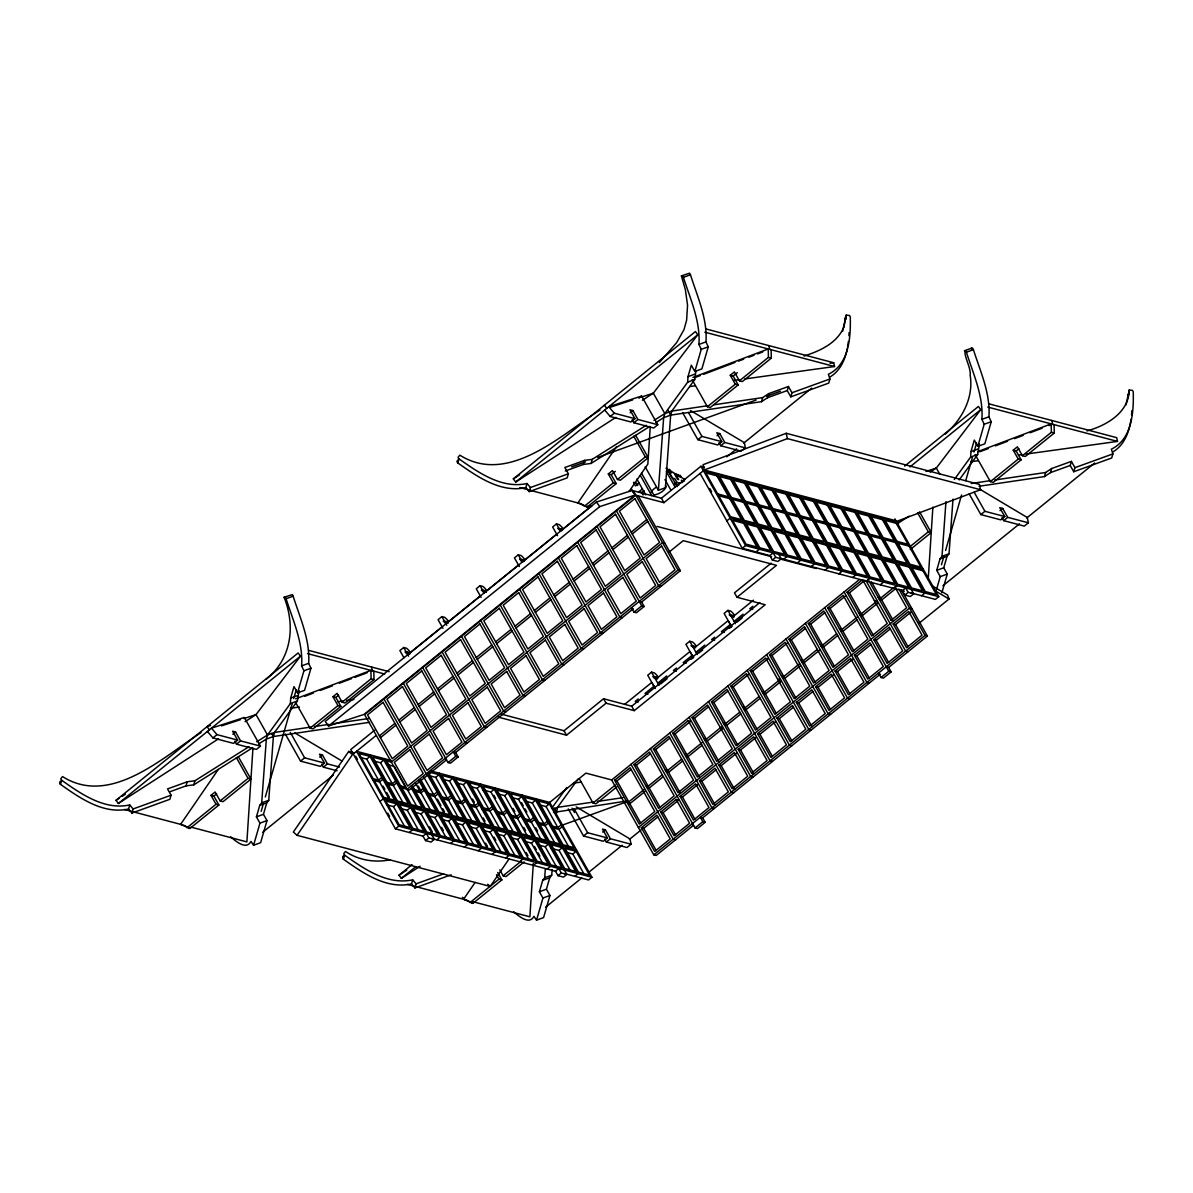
<?xml version="1.0" encoding="UTF-8"?>
<svg xmlns="http://www.w3.org/2000/svg" width="1193" height="1193" viewBox="0 0 1193 1193"><rect width="100%" height="100%" fill="white"/><g stroke="black" fill="none" stroke-linecap="round" stroke-linejoin="round"><path stroke-width="1.5" d="M713.638 404.845L762.67 397.582L768.739 393.615L788.424 386.487L787.246 390.573L790.78 396.851L828.732 383.102L829.91 379.001L828.374 374.304C849.207 364.163 850.803 337.351 850.281 317.07A2.818 2.386 16.1 0 0 849.312 315.474L846.255 315.116L844.003 326.897M845.897 315.951L842.586 331.43M994.783 480.004L1045.635 472.488L1051.704 468.506L1071.403 461.378L1070.21 465.479L1073.745 471.742L1111.697 457.993L1112.89 453.907L1111.354 449.194C1132.172 439.054 1133.782 412.241 1133.246 391.96A2.818 2.386 16.1 0 0 1132.276 390.365L1129.234 390.007L1126.028 404.815M848.924 335.71L849.073 332.623M299.145 690.613L297.385 701.022L274.554 732.442L273.376 736.543L268.753 800.294L266.755 802.844L263.459 814.312L266.993 820.59L260.611 842.705L253.587 845.255L259.955 823.14L256.42 816.862L259.731 805.394L261.714 802.844L266.337 739.093L267.53 734.992L290.361 703.572L290.689 698.084L294 686.616L297.534 692.879L304.573 690.344L310.941 668.229L308.644 663.323C310.269 640.074 300.025 617.899 293.135 596.187A2.818 0.984 70.1 0 0 292.21 594.606L284.098 597.305C295.581 626.027 291.629 659.147 266.069 679.354M695.981 370.829L694.699 379.598L671.868 411.033L670.675 415.119L665.411 487.743L658.387 490.293L663.651 417.669L664.829 413.568L687.675 382.148L688.003 376.66L691.314 365.192L694.848 371.47L701.872 368.92L708.254 346.805L705.958 341.899C707.583 318.65 697.338 296.475 690.449 274.763A2.818 0.984 70.1 0 0 689.524 273.182L681.412 275.896L685.393 289.824L687.556 305.259L686.616 320.201L683.992 329.656L676.67 342.615L659.356 362.568M954.325 479.497L970.64 457.038L970.983 451.55L974.293 440.083L977.828 446.361L984.851 443.811L991.234 421.711L988.922 416.804C990.563 393.541 980.303 371.381 973.413 349.668A2.818 0.984 70.1 0 0 972.489 348.073L971.505 347.879L971.624 349.221M959.187 479.929L977.678 454.503L979.423 444.094M252.946 748.115L246.891 841.9L191.044 827.122M533.316 863.478L529.871 916.806L472.219 901.535M650.245 426.99L647.844 464.137L629.114 491.412M928.243 578.829L932.881 507.114M552.12 869.727L551.718 875.2L549.734 877.75L546.424 889.217L549.958 895.496L543.59 917.596L536.552 920.146L542.934 898.031L539.4 891.767L542.711 880.285L544.694 877.735L545.35 868.638M556.087 815.073L557.519 807.348L578.113 778.999M936.326 590.222L940.248 576.622L936.714 570.343L940.024 558.876L942.008 556.326L945.96 501.671M941.874 592.772L947.272 574.072L943.738 567.793L947.048 556.326L949.031 553.776L952.998 499.121M1131.531 415L1131.903 410.601M848.387 341.511L847.597 346.924M297.534 692.879L303.917 670.779L301.62 665.873C303.246 642.624 293.001 620.449 286.096 598.737A2.818 0.984 70.1 0 0 285.187 597.141L284.098 597.305M694.848 371.47L701.23 349.355L698.919 344.449C700.559 321.2 690.3 299.025 683.41 277.313A2.818 0.984 70.1 0 0 682.485 275.732L681.412 275.896M977.828 446.361L984.195 424.246L981.899 419.339C983.524 396.091 973.279 373.931 966.39 352.203A2.818 0.984 70.1 0 0 965.465 350.623C962.87 354.157 971.4 368.354 970.133 375.049C973.906 397.836 961.961 419.533 945.139 434.222M1131.024 419.19C1129.234 431.747 1124.328 445.392 1112.711 452.013M847.373 348.252C845.24 359.496 840.111 371.247 829.731 377.107M61.693 780.282C81.199 794.016 104.537 810.479 129.724 804.932L128.546 809.018C103.359 814.58 80.02 798.117 60.5 784.383L61.693 780.282A2.818 2.386 16.1 0 1 60.828 778.641L62.513 776.568C110.681 807.079 163.68 756.526 201.08 732.562M128.546 809.018L131.931 813.059L133.109 808.958L171.061 795.209L167.527 788.931L187.212 781.788L194.936 780.759L248.994 746.684M171.061 795.209L169.883 799.295L131.931 813.059M169.63 791.839L186.033 785.889L187.212 781.788M186.033 785.889L193.758 784.86L194.936 780.759M261.178 811.285L263.25 804.142M265.308 796.984L292.151 703.945M293.702 698.576L296.282 689.643M344.658 855.187C364.178 868.922 387.516 885.385 412.703 879.823L411.51 883.924C386.323 889.471 363 873.008 343.48 859.273L344.658 855.187A2.818 2.386 16.1 0 1 343.808 853.532L345.493 851.474C358.332 860.138 374.572 862.927 389.753 859.84M458.992 458.873C478.512 472.607 501.85 489.07 527.038 483.508L525.845 487.609C500.672 493.156 477.334 476.693 457.814 462.959L458.992 458.873A2.818 2.386 16.1 0 1 458.142 457.217L459.827 455.159C508.65 485.998 562.142 433.998 599.99 410.049M411.51 883.924L414.896 887.95L416.089 883.849L443.692 873.843M525.845 487.609L529.245 491.635L530.423 487.534L568.375 473.785L564.841 467.507L584.525 460.379L592.25 459.35L646.308 425.26M568.375 473.785L567.182 477.886L529.245 491.635M565.288 471.011L583.347 464.465L584.525 460.379M583.347 464.465L591.072 463.436L592.25 459.35M655.926 422.546L663.651 417.669L670.675 415.119L761.477 401.683L762.67 397.582M761.477 401.683L767.546 397.716L768.739 393.615M790.78 396.851L791.958 392.765L788.424 386.487M844.719 320.037L846.255 315.116M941.471 564.766L944.051 555.819M945.587 550.45L961.588 494.991M965.719 480.675L972.429 457.426M973.98 452.058L976.56 443.11M979.08 486.252L1044.457 476.574L1045.635 472.488M1044.457 476.574L1050.526 472.607L1051.704 468.506M1073.745 471.742L1074.938 467.656L1071.403 461.378M342.868 856.529L342.63 857.633A2.818 2.386 16.1 0 0 343.48 859.273M1129.234 390.007C1128.936 412.554 1106.418 425.603 1087.047 430.912M1127.698 394.928L1129.249 393.794M843.764 327.329C836.919 343.316 819.695 351.1 804.082 356.021M218.274 769.47L180.59 824.363L189.926 828.464L218.901 805.021L213.89 796.134L210.997 795.358L215.143 792.003L220.153 800.906L223.061 801.666L250.948 779.104L238.376 756.794M354.082 752.828L348.714 751.411L293.344 832.043L297.042 835.309L490.204 886.429L509.008 859.035M297.042 835.309L352.412 754.662L348.714 751.411M616.632 446.525L577.904 502.939L587.239 507.055L616.214 483.597L611.204 474.71L608.311 473.934L612.456 470.579L617.467 479.482L620.36 480.242L648.246 457.68L635.675 435.37M475.082 882.477L463.57 899.254L472.905 903.355L501.88 879.912L497.705 872.501M897.509 524.473L899.611 521.416M551.584 808.392L566.75 787.514M245.087 721.676L256.033 714.607L300.487 656.15L298.146 652.959L116.019 800.294L118.361 803.485L218.483 738.84M642.386 400.251L653.346 393.183L697.786 334.726L695.444 331.535L513.333 478.87L515.674 482.061L615.797 417.416M930.093 472.1L936.311 468.074L980.765 409.631L978.424 406.44L904.712 466.075M60.261 781.191L59.65 782.742A2.818 2.386 16.1 0 0 60.5 784.383M118.361 803.485L300.487 656.15M515.674 482.061L697.786 334.726M212.936 737.93L216.992 734.634L237.631 740.092L233.574 743.388L212.936 737.93L207.388 731.458M610.234 416.506L614.306 413.21L634.944 418.683L630.873 421.964L610.234 416.506L604.702 410.034M638.896 398.223L641.595 396.031L657.761 424.723L653.704 428.004L633.841 422.754L632.171 419.787M232.874 734.172L235.573 731.98L240.583 740.883L260.447 746.132L256.391 749.428L236.527 744.164L234.857 741.211M630.172 412.763L632.886 410.571L637.897 419.459L657.761 424.723M236.527 744.164L240.583 740.883M633.841 422.754L637.897 419.459M295.715 702.662L310.076 728.162L312.969 728.923L340.87 706.36L337.962 705.6L332.951 696.697L337.112 693.342L342.123 702.23L345.016 703.005L373.991 679.563L373.812 671.152M692.119 379.642L707.389 406.738L710.282 407.499L738.169 384.936L735.276 384.176L730.265 375.273L734.411 371.918L739.421 380.821L742.329 381.581L771.304 358.139L771.125 349.728M213.89 796.134L216.664 793.882M332.951 696.697L335.844 697.458L338.618 695.221M611.204 474.71L615.349 471.354M730.265 375.273L733.158 376.049L737.304 372.678M403.696 647.486L406.216 651.945L409.11 652.705C396.777 649.514 417.475 657.582 406.589 648.246L403.696 647.486L399.879 650.573L403.935 657.761M447.3 621.807C434.968 618.615 455.666 626.683 444.78 617.363L441.887 616.587L438.07 619.689L442.961 628.353M480.078 585.688L482.583 590.147L485.476 590.923C473.159 587.717 493.842 595.799 482.971 586.464L480.078 585.688L476.261 588.79L481.152 597.454M518.269 554.805L520.774 559.249L523.667 560.024C511.32 556.818 532.048 564.9 521.162 555.565L518.269 554.805L514.451 557.892L519.343 566.556M561.858 529.125C549.526 525.919 570.239 534.002 559.353 524.681L556.46 523.906L552.642 526.993L557.519 535.672M187.033 827.703L216.008 804.261L218.901 805.021M220.153 800.906L248.055 778.343L250.948 779.104M310.076 728.162L337.962 705.6M342.123 702.23L371.098 678.787L370.919 670.391L295.625 698.83M584.346 506.279L613.321 482.837L616.214 483.597M617.467 479.482L645.353 456.919L648.246 457.68M707.389 406.738L735.276 384.176M739.421 380.821L768.411 357.378L768.232 348.967L692.939 377.406M406.455 653.361L409.736 653.824L406.455 653.361L405.829 652.243M444.646 622.463L447.927 622.925L444.646 622.463L444.02 621.359L447.539 623.238M482.837 591.579L486.103 592.026L482.837 591.579L482.211 590.46M562.485 530.244L559.219 529.781L558.592 528.663M407.752 654.674L442.126 626.877M445.943 623.775L480.317 595.978M518.508 565.079L484.134 592.891L483.21 591.266M556.684 534.181L522.325 561.992L520.402 559.562L524.294 561.128M590.58 506.771L560.516 531.094L559.592 529.468M596.425 502.074L325.227 721.482L328.552 726L363.999 714.443L635.198 495.035L631.872 490.517L596.425 502.074L599.751 506.607L635.198 495.035M328.552 726L599.751 506.607M639.06 483.046L635.511 485.924L634.154 483.523M628.935 491.471L631.679 489.264L633.259 492.068M300.561 761.119L304.633 757.838L324.496 763.088L320.425 766.383L300.561 761.119L285.306 734.023M697.875 439.695L701.946 436.414L721.81 441.664L717.739 444.959L697.875 439.695L682.62 412.614M642.401 488.951L638.837 491.829L641.73 492.59L643.087 495.006M666.827 471.489L669.527 469.296L671.555 472.875L669.019 472.204L672.345 478.11L674.88 478.781L676.923 482.404L680.741 483.419M641.73 492.59L644.101 490.666M319.724 757.167L322.438 754.975L327.449 763.878L339.498 767.054M717.038 435.743L719.752 433.551L724.762 442.454L745.401 447.912L744.328 442.633L690.523 410.556M321.722 764.191L323.392 767.159L327.449 763.878M719.021 442.782L720.691 445.735L724.762 442.454M674.209 484.597L676.923 482.404M374.721 730.161L350.742 749.562L395.42 828.852L423.023 836.159L425.528 840.603L431.031 842.064L434.371 839.365L431.866 834.921M639.239 601.406L641.625 602.047L680.368 570.701L677.982 570.075L633.304 490.77L661.429 498.212L700.917 466.269L704.496 467.224M353.247 754.006L375.81 735.753M446.525 759.866L409.154 790.094L406.783 789.468L364.611 714.622L635.809 495.214L663.934 502.671L703.423 470.728L896.569 521.848M379.404 735.872L394.913 723.331M398.775 720.199L414.284 707.658M418.146 704.541L433.656 691.985M437.518 688.868L453.027 676.312M456.889 673.195L472.398 660.639M476.261 657.522L491.77 644.981M495.632 641.849L511.141 629.308M515.003 626.176L530.512 613.634M534.375 610.503L549.884 597.961M553.746 594.83L569.255 582.288M573.117 579.157L588.626 566.615M592.489 563.499L607.998 550.942M611.86 547.826L627.369 535.269M631.231 532.153L646.74 519.596M262.594 832.341L333.414 775.047M726.761 456.83L736.648 448.836M743.731 443.11L811.672 388.143M380.433 737.706L395.942 725.15M399.804 722.033L415.313 709.492M419.175 706.36L434.684 693.819M438.547 690.687L454.056 678.146M457.918 675.014L473.427 662.473M477.289 659.341L492.798 646.8M496.661 643.668L512.17 631.127M516.032 627.995L531.541 615.454M535.403 612.337L550.912 599.781M554.775 596.664L570.284 584.108M574.146 580.991L589.655 568.45M593.518 565.318L609.026 552.777M612.889 549.645L628.398 537.104M632.26 533.972L647.769 521.43M742.687 450.104L745.401 447.912M360.39 757.451L366.698 759.121L370.039 756.422L394.719 800.235L383.669 797.312L358.989 753.499L370.039 756.422M374.184 761.104L380.492 762.774L383.833 760.075L408.513 803.888L397.478 800.965L372.783 757.152L383.833 760.075M381.864 777.418L378.524 780.118L372.216 778.447M382.893 779.238L379.553 781.937L373.245 780.267M669.139 552.061L683.246 540.653L776.494 565.333L737.02 597.275L734.5 592.832L771.17 563.171M395.658 781.072L392.318 783.771L386.01 782.101M396.687 782.891L393.347 785.59L387.039 783.92M379.985 801.472L383.326 798.773L576.487 849.893M726.835 520.879L730.161 518.18L923.322 569.3M406.783 789.468L677.982 570.075M454.816 753.156L633.319 608.758M387.129 804.917L393.436 806.587L396.777 803.888L410.153 827.614L399.103 824.691L385.727 800.965L396.777 803.888M448.031 762.581L455.786 756.302L458.157 756.944L450.417 763.207L448.031 762.581L403.353 683.276M634.005 612.128L641.745 605.865L644.131 606.491L636.376 612.755L634.005 612.128L631.5 607.684M429.376 775.704L435.684 777.374L439.024 774.675L463.704 818.487L452.654 815.565L428.884 773.362M423.247 788.364L419.921 791.063L413.613 789.393M424.276 790.198L420.95 792.898L414.627 791.227M400.923 808.571L407.245 810.241L410.571 807.542L423.947 831.267L412.897 828.345L399.536 804.619L410.571 807.542M443.17 779.357L449.478 781.027L452.818 778.328L477.498 822.141L466.463 819.218L441.768 775.405L452.818 778.328M437.056 792.018L433.715 794.717L427.407 793.047M438.085 793.852L434.744 796.551L428.436 794.881M395.42 828.852L398.76 826.153L591.922 877.273L588.581 879.972L564.438 873.589M700.082 473.412L742.255 548.273L745.595 545.574L938.757 596.694L935.416 599.393L911.273 592.996M414.732 812.209L421.04 813.88L424.365 811.18L437.742 834.921L426.706 831.998L413.33 808.257L424.365 811.18M456.964 783.011L463.272 784.681L466.612 781.982L491.292 825.795L480.257 822.872L455.562 779.059L466.612 781.982M450.85 795.671L447.509 798.371L441.201 796.7M451.879 797.491L448.538 800.19L442.23 798.52M409.214 832.505L412.554 829.806L370.382 754.96M756.049 551.912L759.389 549.212L717.217 474.367M428.526 815.863L434.834 817.533L438.174 814.834L451.536 838.575L440.5 835.652L427.124 811.911L438.174 814.834M470.758 786.664L477.066 788.334L480.406 785.635L505.101 829.448L494.051 826.525L469.371 782.712L480.406 785.635M464.644 799.325L461.303 802.024L454.995 800.354M465.673 801.144L462.332 803.843L454.444 801.756M423.023 836.159L426.348 833.46M742.255 548.273L769.858 555.565L773.183 552.866M442.32 819.516L448.628 821.187L451.968 818.487L465.345 842.228L454.294 839.305L440.918 815.565L451.968 818.487M425.528 840.603L428.854 837.904L434.371 839.365M772.363 560.024L775.689 557.325L781.206 558.786L777.881 561.485L772.363 560.024L769.858 555.565M501.269 714.13L564.035 730.742L603.569 698.755L631.738 706.211L634.244 710.655L765.175 604.732L737.02 597.275M482.986 789.9L490.875 791.988L494.2 789.289L518.895 833.102L507.845 830.179L483.165 786.366L494.2 789.289M478.438 802.978L475.097 805.678L468.789 804.007M479.467 804.798L476.126 807.497L471.399 806.244M436.817 839.812L440.142 837.113L411.346 785.993M783.652 559.219L786.977 556.52L744.805 481.674M498.391 717.157L566.541 735.186L606.074 703.199L634.244 710.655M420.115 866.252L401.34 878.376L398.999 875.185L412.003 864.657M456.114 823.17L462.422 824.84L465.762 822.141L479.139 845.882L468.088 842.944L454.712 819.218L465.762 822.141M656.94 677.356C644.593 674.164 665.321 682.247 654.435 672.912L651.542 672.151L647.724 675.238L655.225 688.555M695.131 646.472C682.769 643.251 703.527 651.348 692.626 642.013L689.733 641.252L685.915 644.339L693.416 657.671M733.322 615.573C720.96 612.367 741.718 620.464 730.817 611.114L727.924 610.354L724.106 613.441L731.607 626.772M401.34 878.376L415.79 866.685M909.946 466.925L980.765 409.631M498.361 793.971L504.669 795.642L508.009 792.942L532.689 836.755L521.639 833.832L496.959 790.02L508.009 792.942M492.232 806.632L488.906 809.331L482.583 807.661M654.301 678.012L657.567 678.474L654.301 678.012L653.675 676.908M694.744 646.77C697.487 648.724 692.074 647.292 691.851 646.01M730.668 616.229L733.949 616.692L730.668 616.229L730.041 615.111M493.261 808.451L489.935 811.151L482.047 809.063M450.611 843.466L453.951 840.767L419.802 780.147M797.446 562.872L800.786 560.173L758.614 485.327M624.565 704.437L651.766 682.426L654.629 687.407M655.598 679.324L689.957 651.527L692.82 656.523M693.774 648.44L728.148 620.628L731.011 625.624M731.965 617.542L753.454 600.168M469.908 826.824L476.216 828.494L479.556 825.795L492.933 849.52L481.883 846.598L468.521 822.872L479.556 825.795M638.24 698.949L635.258 701.365L638.151 702.125M653.928 686.258L645.01 693.476L647.903 694.237M666.663 675.954L657.746 683.171L660.639 683.932L667.021 678.772M676.431 668.05L673.448 670.466L676.342 671.241M692.119 655.36L683.201 662.577L686.094 663.338M704.854 645.055L695.937 652.273L698.83 653.033L702.662 649.946M714.622 637.166L711.639 639.582L714.532 640.343M730.31 624.461L721.392 631.679L724.285 632.439M743.045 614.156L734.127 621.374L737.02 622.149L742.121 618.019M752.813 606.268L749.815 608.684L752.723 609.444M631.738 706.211L759.792 602.614M691.194 659.222L693.744 657.149M729.385 628.323L731.935 626.265M510.574 797.192L518.463 799.28L521.803 796.581L546.483 840.394L535.448 837.471L510.753 793.658L521.803 796.581M506.041 810.271L502.7 812.97L496.392 811.3M507.07 812.105L503.729 814.804L497.421 813.134M464.405 847.105L467.745 844.405L428.242 774.317M811.24 566.526L814.58 563.827L772.408 488.981M483.702 830.477L490.025 832.147L493.35 829.448L506.727 853.174L495.691 850.251L482.315 826.525L493.35 829.448M525.949 801.264L532.257 802.934L535.597 800.235L560.278 844.048L549.242 841.125L524.547 797.312L535.597 800.235M519.835 813.924L516.494 816.623L510.186 814.953M520.864 815.758L517.523 818.458L511.215 816.787M478.199 850.758L481.54 848.059L439.367 773.213M825.034 570.179L828.374 567.48L786.202 492.634M497.511 834.131L503.819 835.801L507.159 833.102L520.521 856.828L509.486 853.905L496.109 830.179L507.159 833.102M547.781 803.978L585.912 773.124L612.307 780.118M539.743 804.917L546.051 806.587L549.391 803.888L574.087 847.701L563.036 844.778L538.341 800.965L549.391 803.888M533.629 817.578L530.288 820.277L523.981 818.607M534.658 819.412L531.317 822.111L525.009 820.441M491.993 854.412L495.334 851.713L453.161 776.867M838.843 573.833L842.169 571.134L799.996 496.288M511.305 837.784L517.613 839.454L520.953 836.755L534.33 860.481L523.28 857.558L509.903 833.832L520.953 836.755M547.423 821.231L544.083 823.931L537.775 822.26M548.452 823.066L545.112 825.765L538.804 824.095M505.802 858.065L509.128 855.366L466.955 780.52M852.637 577.487L855.963 574.787L813.79 499.927M975.099 454.533L990.369 481.629L993.262 482.39L1021.148 459.827L1018.255 459.066L1013.245 450.164L1017.39 446.808L1022.401 455.711L1025.294 456.472L1054.284 433.029L1054.09 424.619M525.099 841.423L531.407 843.093L534.747 840.394L548.124 864.135L537.074 861.212L523.697 837.471L534.747 840.394M1013.245 450.164L1016.138 450.939L1018.897 448.702M859.318 579.634L611.636 779.998L653.809 854.844L656.195 855.47L693.551 825.258M614.604 780.267L630.113 767.725L654.793 811.538L639.284 824.08L614.604 780.267L616.975 780.893L640.745 823.095M633.975 764.594L649.484 752.052L674.164 795.865L658.655 808.407L633.975 764.594L636.346 765.22L660.117 807.422M653.346 748.921L668.855 736.379L693.536 780.192L678.027 792.734L653.346 748.921L655.718 749.547L680.398 793.36M672.718 733.248L688.227 720.706L690.598 721.333L675.089 733.874L672.718 733.248L697.398 777.061L712.907 764.519L688.227 720.706M692.089 717.575L707.598 705.033L732.278 748.846L716.769 761.388L692.089 717.575L694.46 718.201L719.155 762.014M711.46 701.902L726.969 689.36L751.65 733.173L736.141 745.714L711.46 701.902L713.832 702.543L737.617 744.73M730.832 686.229L746.341 673.687L771.021 717.5L755.512 730.041L730.832 686.229L733.203 686.87L756.988 729.057M750.203 670.57L765.712 658.014L790.392 701.827L774.883 714.383L750.203 670.57L752.574 671.197L776.36 713.384M769.574 654.897L785.083 642.341L809.764 686.154L794.255 698.71L769.574 654.897L771.946 655.524L795.731 697.726M788.946 639.224L804.455 626.683L829.135 670.496L813.626 683.037L788.946 639.224L791.317 639.851L815.102 682.053M808.317 623.551L823.826 611.01L848.506 654.823L832.997 667.364L808.317 623.551L810.688 624.178L834.474 666.38M827.688 607.878L843.197 595.337L867.878 639.15L852.369 651.691L827.688 607.878L830.06 608.505L853.845 650.707M847.06 592.205L862.569 579.664L887.249 623.477L871.74 636.018L847.06 592.205L849.431 592.832L873.216 635.034M561.217 824.885L557.892 827.584L551.569 825.914M616.975 780.893L631.067 769.485M636.346 765.22L650.439 753.812M655.718 749.547L669.81 738.139M694.46 718.201L708.553 706.808M713.832 702.543L727.924 691.135M733.203 686.87L748.712 674.313M752.574 671.197L768.083 658.64M771.946 655.524L787.455 642.982M791.317 639.851L805.409 628.443M810.688 624.178L824.781 612.77M830.06 608.505L845.569 595.963M849.431 592.832L864.94 580.29M562.246 826.704L558.92 829.403L552.598 827.733M519.596 861.719L522.937 859.02L480.749 784.174M866.431 581.125L869.772 578.426L827.584 503.58M469.997 902.594L498.987 879.152L501.88 879.912M499.792 869.861L503.133 875.796L521.266 861.122M579.589 779.148L593.055 803.053L615.364 784.994M910.199 546.483L928.333 531.81L931.226 532.585L910.304 549.496M990.369 481.629L1018.255 459.066M1022.401 455.711L1051.376 432.269L1051.197 423.858L977.619 451.655M524.159 861.898L506.026 876.557L503.133 875.796M616.87 786.888L595.948 803.814L593.055 803.053M538.893 845.076L545.201 846.747L548.541 844.048L561.918 867.788L550.868 864.865L537.506 841.125L548.541 844.048M533.39 865.372L536.731 862.673L494.558 787.827M880.225 584.779L883.566 582.08L841.393 507.234M551.121 848.312L559.01 850.4L562.335 847.701L575.712 871.442L564.662 868.519L551.3 844.778L562.335 847.701M583.541 836.01L587.612 832.729L607.476 837.978L603.404 841.274L583.541 836.01L568.286 808.929M980.855 514.601L984.911 511.305L1004.774 516.569L1000.718 519.85L980.855 514.601L969.178 493.872M644.309 789.348L628.8 801.89L626.429 801.264M662.279 774.809L648.172 786.217L645.801 785.59M681.65 759.136L667.543 770.544L665.172 769.917M702.423 742.329L686.914 754.871L684.543 754.244M721.795 726.656L706.286 739.198L703.915 738.571M739.764 712.132L725.657 723.525L723.286 722.898M759.136 696.458L745.029 707.852L742.657 707.225M799.28 663.964L783.771 676.52L781.4 675.879M817.25 649.439L803.143 660.847L800.771 660.221M836.621 633.766L822.514 645.174L820.143 644.548M857.394 616.96L841.885 629.501L839.514 628.875M893.318 587.895L880.628 598.155L878.257 597.529M547.184 869.026L550.525 866.327L508.352 791.481M894.019 588.432L897.36 585.733L855.187 510.887M645.338 791.168L629.829 803.709L627.458 803.083M663.308 776.643L649.201 788.036L646.83 787.41M682.679 760.97L668.572 772.363L666.201 771.737M702.051 745.297L687.943 756.705L685.572 756.064M722.824 728.476L707.315 741.032L704.944 740.391M740.793 713.951L726.686 725.359L724.315 724.733M760.165 698.278L746.057 709.686L743.686 709.06M780.938 681.471L765.429 694.013L763.058 693.387M800.309 665.798L784.8 678.34L782.429 677.713M819.68 650.125L804.171 662.667L801.8 662.04M837.65 635.601L823.543 646.994L821.172 646.367M857.021 619.928L842.914 631.321L840.543 630.694M877.794 603.106L862.285 615.663L859.914 615.021M895.764 588.581L881.657 599.99L879.286 599.348M566.496 852.384L572.804 854.054L576.144 851.355L589.506 875.08L578.471 872.158L565.094 848.432L576.144 851.355M602.704 832.058L605.418 829.866L610.428 838.768L631.067 844.226L629.979 838.947L576.189 806.871M1000.017 510.649L1002.716 508.442L1007.742 517.344L1028.381 522.802L1027.292 517.523L979.826 489.219M557.981 875.662L561.306 872.963L566.824 874.424L563.499 877.123L557.981 875.662L555.476 871.218L558.801 868.519L561.306 872.963M904.816 595.068L908.141 592.369L913.659 593.831L910.334 596.53L904.816 595.068L902.311 590.624L905.636 587.925L908.141 592.369M604.687 839.097L606.357 842.049L610.428 838.768M1002.001 517.673L1003.671 520.64L1007.742 517.344M574.787 876.318L578.113 873.619L535.94 798.773M868.25 579.768L891.111 620.345L906.62 607.804L894.795 586.807M921.622 595.739L924.948 593.04L882.775 518.194M638.389 827.465L909.588 608.072L911.959 608.698M641.342 827.733L656.851 815.177L670.227 838.918L654.718 851.459L641.342 827.733L643.713 828.36L656.195 850.505M660.713 812.06L676.222 799.504L678.593 800.145L663.084 812.687L660.713 812.06L674.09 835.786L689.599 823.245L676.222 799.504M680.085 796.387L695.594 783.846L708.97 807.572L693.461 820.113L680.085 796.387L682.456 797.013L694.937 819.159M699.456 780.714L714.965 768.173L728.341 791.898L712.832 804.44L699.456 780.714L701.827 781.34L715.203 805.081M718.827 765.041L734.336 752.5L747.713 776.225L732.204 788.782L718.827 765.041L721.198 765.667L734.575 789.408M738.199 749.368L753.708 736.827L767.084 760.552L751.575 773.109L738.199 749.368L740.57 749.994L753.051 772.154M757.57 733.695L773.079 721.154L786.455 744.879L770.946 757.436L757.57 733.695L759.956 734.321L772.423 756.481M776.941 718.022L792.45 705.481L805.827 729.221L790.318 741.763L776.941 718.022L779.327 718.663L791.794 740.808M796.313 702.364L811.822 689.808L825.198 713.548L809.689 726.09L796.313 702.364L798.699 702.99L812.06 726.716M815.684 686.691L831.193 674.134L844.569 697.875L829.06 710.417L815.684 686.691L818.07 687.317L830.537 709.462M835.055 671.018L850.564 658.476L863.941 682.202L848.432 694.744L835.055 671.018L837.441 671.644L849.908 693.789M854.427 655.345L869.936 642.803L883.312 666.529L867.803 679.071L854.427 655.345L856.813 655.971L869.294 678.116M873.798 639.672L889.307 627.13L902.683 650.856L887.174 663.397L873.798 639.672L876.184 640.298L888.666 662.443M893.169 623.999L908.678 611.457L922.055 635.183L906.546 647.739L893.169 623.999L895.555 624.625L908.037 646.785M545.559 907.232L581.707 878.003M588.924 872.158L622.164 845.27M629.397 839.425L640.954 830.06M942.873 585.823L1019.478 523.846M1026.711 518.001L1094.637 463.048M643.713 828.36L657.82 816.951M682.456 797.013L697.965 784.472M701.827 781.34L715.934 769.932M721.198 765.667L736.707 753.126M740.57 749.994L756.079 737.453M759.956 734.321L775.45 721.78M779.327 718.663L793.42 707.255M798.699 702.99L812.791 691.582M818.07 687.317L833.564 674.776M837.441 671.644L852.935 659.103M856.813 655.971L870.905 644.563M876.184 640.298L890.276 628.89M895.555 624.625L911.049 612.084M631.067 844.226L626.996 847.522L606.357 842.049M1028.381 522.802L1024.31 526.098L1003.671 520.64M918.729 623.521L949.031 599.02L947.51 594.964L931.718 585.554M653.809 854.844L925.007 635.451L927.393 636.078L888.651 667.424L886.265 666.798M701.857 818.532L880.345 674.134M695.057 827.957L702.811 821.694L705.182 822.32L697.443 828.583L695.057 827.957L650.379 748.652M881.03 677.505L888.77 671.241L891.156 671.868L883.402 678.131L881.03 677.505L878.525 673.061M343.226 856.082L344.3 855.56M513.333 478.87L519.596 474.829M116.019 800.294L119.151 798.266M122.282 796.253L125.414 794.225M398.999 875.185L406.813 870.129M654.018 420.398L664.829 413.568L671.868 411.033L708.18 405.65M591.072 463.436L649.753 426.438M256.719 741.807L267.53 734.992L274.554 732.442L310.836 727.074M193.758 784.86L252.439 747.847M258.613 743.955L266.337 739.093L273.376 736.543L369.532 722.317M896.718 524.04L909.185 516.166M845.076 319.202L846.269 318.904M695.072 377.525L700.276 375.556M703.751 374.259L734.977 362.448M738.452 361.151L743.657 359.182M748.861 357.214L754.065 355.246M757.525 353.933L762.73 351.965M786.232 433.283L703.124 464.674L704.258 469.997L897.419 521.117L980.542 489.726L979.393 484.403L786.232 433.283L787.38 438.606L980.542 489.726M704.258 469.997L787.38 438.606M304.707 696.324L313.371 693.044M320.32 690.434L332.459 685.841M339.394 683.216L351.547 678.638M355.007 677.326L367.161 672.733M979.781 451.774L988.46 448.493M995.394 445.869L1007.533 441.276M1014.482 438.666L1023.147 435.385M1030.096 432.761L1042.235 428.168M1049.184 425.558L1052.644 424.246L1051.838 420.503M683.41 277.313L690.449 274.763M698.919 344.449L705.958 341.899M701.23 349.355L708.254 346.805M688.003 376.66L695.027 374.11M687.675 382.148L694.699 379.598M571.626 466.881L585.554 461.84M597.723 457.426L756.079 400.043M766.532 396.255L780.446 391.215M767.546 397.716L787.246 390.573M791.958 392.765L829.91 379.001M964.376 350.787L971.415 348.237M286.096 598.737L293.135 596.187M966.39 352.203L973.413 349.668M301.62 665.873L308.644 663.323M981.899 419.339L988.922 416.804M303.917 670.779L310.941 668.229M984.195 424.246L991.234 421.711M290.689 698.084L297.728 695.534M970.983 451.55L978.006 449M290.361 703.572L297.385 701.022M970.64 457.038L977.678 454.503M1050.526 472.607L1070.21 465.479M1074.938 467.656L1112.89 453.907M261.714 802.844L268.753 800.294M942.008 556.326L949.031 553.776M259.731 805.394L266.755 802.844M940.024 558.876L947.048 556.326M256.42 816.862L263.459 814.312M936.714 570.343L943.738 567.793M259.955 823.14L266.993 820.59M940.248 576.622L947.272 574.072M553.313 808.869L557.519 807.348L593.846 801.964M553.537 812.448L625.356 801.219M561.709 825.362L626.086 802.024M414.896 887.95L451.133 874.812M544.694 877.735L551.718 875.2M542.711 880.285L549.734 877.75M539.4 891.767L546.424 889.217M542.934 898.031L549.958 895.496M641.595 396.031L608.758 406.753L614.306 413.21M610.19 407.275L632.633 399.938M641.252 397.135L653.346 393.183M925.962 471.459L936.311 468.074M210.535 725.493L207.075 726.626L209.416 729.818M221.51 725.866L240.494 719.677M243.954 718.544L256.033 714.607M458.634 459.245L456.964 461.318A2.818 2.386 16.1 0 0 457.814 462.959M971.177 483.508L991.159 480.54M314.475 726.537L328.985 724.39M332.608 723.853L368.905 718.484M597.484 801.428L622.91 797.67M830.06 363.268L833.728 362.761L834.533 366.519L744.7 378.956M689.703 386.577L695.206 385.816M733.695 380.478L739.198 379.717M970.848 461.721L978.171 460.707M1018.509 455.115L1022.177 454.608M1025.846 454.101L1117.498 441.41L1116.693 437.667L988.788 403.801M290.331 708.284L299.413 707.017M337.574 701.738L343.032 700.977M346.671 700.47L353.933 699.471M573.535 783.145L580.872 782.131M705.809 328.91L833.728 362.761M704.824 332.176L834.533 366.519M987.789 407.081L1117.498 441.41M768.411 357.378L771.304 358.139M1051.376 432.269L1054.284 433.029M632.886 410.571L629.934 409.781L634.944 418.683M719.752 433.551L716.799 432.776L721.81 441.664M1002.716 508.442L999.764 507.666L1004.774 516.569M720.691 445.735L741.33 451.208M678.832 474.948L674.448 473.785L677.594 479.392L678.623 479.661L676.431 475.783L681.263 477.066L680.293 475.336M684.439 481.092L681.352 480.272L682.635 482.554M717.649 493.902L728.699 496.825M731.443 497.556L742.493 500.478M745.252 501.209L756.287 504.132M759.046 504.863L770.096 507.786M772.84 508.516L783.89 511.439M786.634 512.155L797.685 515.078M800.428 515.808L811.479 518.731M814.237 519.462L825.273 522.385M828.031 523.116L839.067 526.038M841.826 526.769L852.876 529.692M855.62 530.423L866.67 533.346M869.414 534.076L880.464 536.999M883.223 537.73L894.258 540.653M897.017 541.368L908.052 544.291M666.708 468.133L675.67 484.015L678.921 484.969M718.678 495.736L729.728 498.659M732.472 499.375L743.522 502.298M746.281 503.028L757.316 505.951M760.075 506.682L771.11 509.605M773.869 510.336L784.919 513.258M787.663 513.989L798.714 516.912M801.457 517.643L812.508 520.566M815.266 521.296L826.302 524.219M829.06 524.935L840.096 527.873M842.855 528.588L853.905 531.511M856.649 532.242L867.699 535.165M870.443 535.896L881.493 538.818M884.252 539.549L895.287 542.472M898.046 543.203L909.081 546.126M633.483 482.33L636.376 483.105L637.733 485.491M519.894 487.579L580.797 503.7L587.239 507.055M588.149 505.653L591.668 506.578M780.192 558.309L904.369 591.176M657.089 526.411L771.603 556.713M780.55 559.085L816.325 568.554M664.933 543.307L662.562 542.681L391.349 762.088L386.577 760.806L411.272 804.619L422.322 807.542L411.391 788.155M874.394 600.661L876.766 601.287L861.257 613.828L858.885 613.202M891.111 620.345L893.497 620.971M660.997 586.374L658.611 585.733L616.438 510.887M908.022 651.751L905.636 651.124L866.148 581.021M622.254 617.706L619.868 617.079L577.695 542.233M869.279 683.097L866.893 682.471L824.721 607.61M777.538 679.011L779.909 679.637L764.4 692.194L762.029 691.552M602.883 633.379L600.497 632.752L558.324 557.906M849.908 698.77L847.522 698.129L805.35 623.283M583.511 649.052L581.125 648.425L538.953 573.579M830.537 714.428L828.151 713.802L785.978 638.956M564.14 664.725L561.754 664.098L519.581 589.253M811.165 730.101L808.779 729.475L766.607 654.629M544.769 680.398L542.383 679.771L500.21 604.926M791.794 745.774L789.408 745.148L747.236 670.302M525.382 696.071L523.011 695.444L480.839 620.599M772.423 761.447L770.037 760.821L727.864 685.975M308.51 650.334L389.157 671.674M307.511 653.6L384.683 674.03M751.575 773.109L753.946 773.735M506.011 711.744L503.64 711.117L461.467 636.257M753.051 777.12L750.665 776.494L708.493 701.648M371.098 678.787L373.991 679.563M486.64 727.417L484.269 726.776L442.096 651.93M733.68 792.793L731.294 792.167L689.122 717.321M467.268 743.09L464.897 742.449L422.725 667.603M714.309 808.466L711.923 807.84L669.75 732.994M391.08 760.433L356.588 751.307L398.76 826.153M430.748 770.932L549.734 802.427L591.922 877.273M429.555 772.169L439.024 774.675M428.526 774.421L426.155 773.795L383.982 698.949M675.566 839.812L673.18 839.171L631.008 764.325M387.979 764.758L394.286 766.428L406.127 787.41L399.804 785.74M235.573 731.98L232.62 731.205L237.631 740.092M322.438 754.975L319.485 754.185L324.496 763.088M605.418 829.866L602.465 829.09L607.476 837.978M323.392 767.159L337.142 770.797M400.833 787.574L407.156 789.244L417.162 807.005M431.642 838.44L555.804 871.308M124.385 809.48L182.037 824.736M407.365 884.371L466.463 900.014L472.905 903.355M183.483 825.124L189.926 828.464M934.805 590.55L949.031 599.02M665.948 468.193L684.961 479.526M294.805 732.92L342.272 761.223M513.661 911.735C518.448 915.896 529.334 925.425 533.942 916.328L536.552 920.146M230.681 836.83C235.468 841.005 246.354 850.534 250.962 841.423L253.587 845.255M487.743 884.252L490.204 886.429M462.407 897.345L465.016 899.641M216.992 734.634L211.459 728.177L244.297 717.455L260.447 746.132M527.038 483.508L530.423 487.534M412.703 879.823L416.089 883.849M129.724 804.932L133.109 808.958M604.389 405.202L606.73 408.394M1016.138 450.939L1021.148 459.827M974.144 492.187L984.911 511.305M936.237 467.924L939.801 474.247M919.549 511.857L931.226 532.585M917.551 512.692L928.333 531.81M894.869 518.866L938.757 596.694M868.981 514.541L913.659 593.831M901.267 589.715L927.393 636.078M898.881 589.074L925.007 635.451M871.531 582.005L892.588 619.361M733.158 376.049L738.169 384.936M888.651 667.424L891.156 671.868M844.092 591.952L888.77 671.241M778.701 554.327L781.206 558.786M731.011 478.02L775.689 557.325M688.48 412.51L701.946 436.414M700.917 466.269L745.595 545.574M668.005 410.377L670.675 415.119M709.76 488.534L711.595 491.755M653.257 393.034L664.829 413.568M675.67 484.015L677.147 486.64M666.38 471.638L675.134 487.162M664.948 479.586L671.077 490.457M633.692 436.206L645.353 456.919M732.934 615.886L733.561 616.99M727.924 610.354L730.429 614.813M731.055 615.916L735.425 623.685M645.189 466.866L658.387 490.293M661.429 498.212L663.934 502.671M641.491 473.114L654.614 496.392M640.343 475.455L651.721 495.632M636.838 479.079L645.711 494.841M638.18 495.856L680.368 570.701M608.311 473.934L613.321 482.837M689.733 641.252L692.238 645.696M692.865 646.815L697.234 654.569M641.625 602.047L644.131 606.491M597.067 526.56L641.745 605.865M656.568 677.669L657.194 678.787M651.542 672.151L654.047 676.595M654.674 677.713L659.058 685.468M561.485 529.438L562.112 530.542M675.089 733.874L699.784 777.687M556.46 523.906L558.965 528.365M705.182 822.32L702.677 817.876L700.306 817.235L702.811 821.694M603.569 698.755L606.074 703.199M663.084 812.687L675.566 834.832M564.035 730.742L566.541 735.186M485.104 591.221L485.73 592.339M574.146 808.824L587.612 832.729M572.014 808.123L574.534 812.567M554.566 808.272L556.341 811.434M441.887 616.587L444.407 621.046M445.034 622.164L446.779 625.266M546.051 806.587L568.927 847.179M572.804 854.054L584.391 874.618M532.257 802.934L555.133 843.526M559.01 850.4L570.597 870.965M522.146 795.12L566.824 874.424M521.49 802.576L523.265 805.737M525.054 808.899L526.829 812.06M535.746 827.882L537.536 831.044M518.463 799.28L541.324 839.872M545.201 846.747L556.803 867.326M513.035 808.407L514.824 811.583M523.742 827.405L525.516 830.567M534.479 846.463L536.298 849.699M538.118 852.92L539.922 856.142M504.669 795.642L527.53 836.218M531.407 843.093L542.994 863.672M493.887 795.269L495.677 798.43M526.128 852.488L527.947 855.709M490.875 791.988L513.736 832.565M517.613 839.454L529.2 860.019M408.722 653.018L409.348 654.122M406.843 653.048L408.588 656.165M477.066 788.334L499.942 828.911M503.819 835.801L515.406 856.365M458.157 756.944L455.651 752.485L453.265 751.858L455.786 756.302M472.532 799.042L474.322 802.203M483.24 818.025L485.014 821.187M493.991 837.128L495.811 840.349M463.272 784.681L486.147 825.258M490.025 832.147L501.612 852.712M485.64 843.138L487.46 846.359M449.478 781.027L472.339 821.619M476.216 828.494L487.818 849.058M496.482 874.708L498.987 879.152M435.684 777.374L458.544 817.966M462.422 824.84L474.009 845.405M427.034 774.257L449.91 814.834L438.86 811.911L420.547 779.402M437.384 799.161L440.948 805.484M442.737 808.66L444.512 811.822M423.709 776.956L444.75 814.312M448.628 821.187L460.215 841.751M418.698 780.297L436.116 811.18L425.066 808.257L412.211 785.441M418.236 786.023L420.92 790.765M441.529 827.345L443.349 830.567M415.373 782.996L430.956 810.658M434.834 817.533L446.421 838.112M429.555 826.928L432.269 831.76M421.04 813.88L432.627 834.459M384.176 758.614L428.854 837.904M380.492 762.774L403.368 803.351M407.245 810.241L418.832 830.805M335.844 697.458L340.87 706.36M383.087 786.142L384.877 789.304M386.651 792.465L389.336 797.207M366.698 759.121L389.559 799.698M393.436 806.587L405.038 827.152M355.648 756.198L357.468 759.419M387.74 813.149L389.529 816.31M290.272 732.338L304.633 757.838M271.586 733.382L273.376 736.543M255.943 714.458L267.53 734.992M236.378 757.615L248.055 778.343M210.997 795.358L216.008 804.261M768.874 345.597L769.679 349.34M371.56 667.021L372.365 670.764M665.5 485.402A8.381 3.4 -29.4 0 1 662.831 491.024A8.381 3.4 -29.4 0 1 653.719 494.931M651.11 492.545A8.381 3.4 -29.4 0 1 655.867 487.49M383.072 702.334L367.563 714.875L392.258 758.703L407.767 746.147L383.072 702.334M402.444 686.661L386.935 699.217L411.63 743.03L427.139 730.474L402.444 686.661M421.815 670.988L406.306 683.544L431.001 727.357L446.51 714.801L421.815 670.988M441.186 655.33L425.692 667.871L450.372 711.684L465.881 699.143L441.186 655.33M460.558 639.657L445.064 652.198L469.744 696.011L485.253 683.47L460.558 639.657M479.929 623.984L464.435 636.525L489.115 680.338L504.624 667.797L479.929 623.984M499.3 608.311L483.806 620.852L508.486 664.665L523.995 652.124L499.3 608.311M518.672 592.638L503.178 605.179L527.858 648.992L543.367 636.451L518.672 592.638M538.043 576.965L522.549 589.506L547.229 633.319L562.738 620.778L538.043 576.965M557.414 561.292L541.92 573.833L566.6 617.661L582.109 605.105L557.414 561.292M576.786 545.619L561.292 558.175L585.972 601.988L601.481 589.431L576.786 545.619M596.157 529.946L580.663 542.502L605.343 586.315L620.852 573.758L596.157 529.946M615.528 514.287L600.034 526.829L624.714 570.642L640.223 558.1L615.528 514.287M634.9 498.614L619.406 511.156L644.086 554.969L659.595 542.427L634.9 498.614M409.825 749.8L394.316 762.342L407.693 786.083L423.202 773.541L409.825 749.8M429.197 734.127L413.688 746.669L427.064 770.41L442.573 757.868L429.197 734.127M448.568 718.454L433.059 731.011L446.436 754.737L461.945 742.195L448.568 718.454M467.939 702.781L452.43 715.338L465.807 739.063L481.316 726.522L467.939 702.781M487.311 687.123L471.802 699.665L485.178 723.39L500.687 710.849L487.311 687.123M506.682 671.45L491.173 683.992L504.55 707.717L520.059 695.176L506.682 671.45M526.053 655.777L510.544 668.319L523.921 692.044L539.43 679.503L526.053 655.777M545.425 640.104L529.916 652.646L543.292 676.386L558.801 663.83L545.425 640.104M564.796 624.431L549.287 636.973L562.664 660.713L578.173 648.157L564.796 624.431M584.167 608.758L568.658 621.299L582.035 645.04L597.544 632.499L584.167 608.758M603.539 593.085L588.03 605.626L601.406 629.367L616.915 616.826L603.539 593.085M622.91 577.412L607.401 589.968L620.778 613.694L636.287 601.153L622.91 577.412M642.281 561.739L626.772 574.295L640.149 598.021L655.658 585.48L642.281 561.739M661.653 546.081L646.144 558.622L659.52 582.348L675.029 569.807L661.653 546.081M716.874 475.828L705.824 472.905L730.519 516.718L741.554 519.641L716.874 475.828M730.668 479.482L719.618 476.559L744.313 520.372L755.348 523.295L730.668 479.482M744.462 483.135L733.412 480.212L758.107 524.025L769.157 526.948L744.462 483.135M758.256 486.789L747.221 483.866L771.901 527.679L782.951 530.602L758.256 486.789M772.05 490.442L761.015 487.519L785.695 531.332L796.745 534.255L772.05 490.442M785.859 494.096L774.809 491.173L799.489 534.986L810.539 537.909L785.859 494.096M799.653 497.749L788.603 494.827L813.298 538.639L824.333 541.562L799.653 497.749M813.447 501.388L802.397 498.465L827.092 542.278L838.127 545.201L813.447 501.388M827.241 505.042L816.206 502.119L840.886 545.932L851.936 548.855L827.241 505.042M841.035 508.695L830 505.772L854.68 549.585L865.73 552.508L841.035 508.695M854.844 512.349L843.794 509.426L868.474 553.239L879.524 556.162L854.844 512.349M868.638 516.002L857.588 513.079L882.283 556.892L893.318 559.815L868.638 516.002M882.432 519.656L871.382 516.733L896.077 560.546L907.112 563.469L882.432 519.656M896.226 523.309L885.191 520.387L909.871 564.2L920.921 567.122L896.226 523.309M743.612 523.295L732.577 520.372L745.938 544.112L756.988 547.035L743.612 523.295M757.406 526.948L746.371 524.025L759.732 547.751L770.782 550.674L757.406 526.948M771.215 530.602L760.165 527.679L773.541 551.405L784.576 554.327L771.215 530.602M785.009 534.255L773.959 531.332L787.335 555.058L798.371 557.981L785.009 534.255M798.803 537.909L787.753 534.986L801.129 558.712L812.179 561.635L798.803 537.909M812.597 541.562L801.547 538.639L814.923 562.365L825.974 565.288L812.597 541.562M826.391 545.201L815.356 542.278L828.717 566.019L839.768 568.942L826.391 545.201M840.185 548.855L829.15 545.932L842.526 569.672L853.562 572.595L840.185 548.855M853.994 552.508L842.944 549.585L856.32 573.326L867.356 576.249L853.994 552.508M867.788 556.162L856.738 553.239L870.115 576.965L881.165 579.887L867.788 556.162M881.582 559.815L870.532 556.892L883.909 580.618L894.959 583.541L881.582 559.815M895.376 563.469L884.341 560.546L897.703 584.272L908.753 587.195L895.376 563.469M909.17 567.122L898.135 564.2L911.512 587.925L922.547 590.848L909.17 567.122M922.979 570.761L911.929 567.838L925.306 591.579L936.341 594.502L922.979 570.761M523.921 561.441L521.028 560.68L523.921 561.441"/></g></svg>
